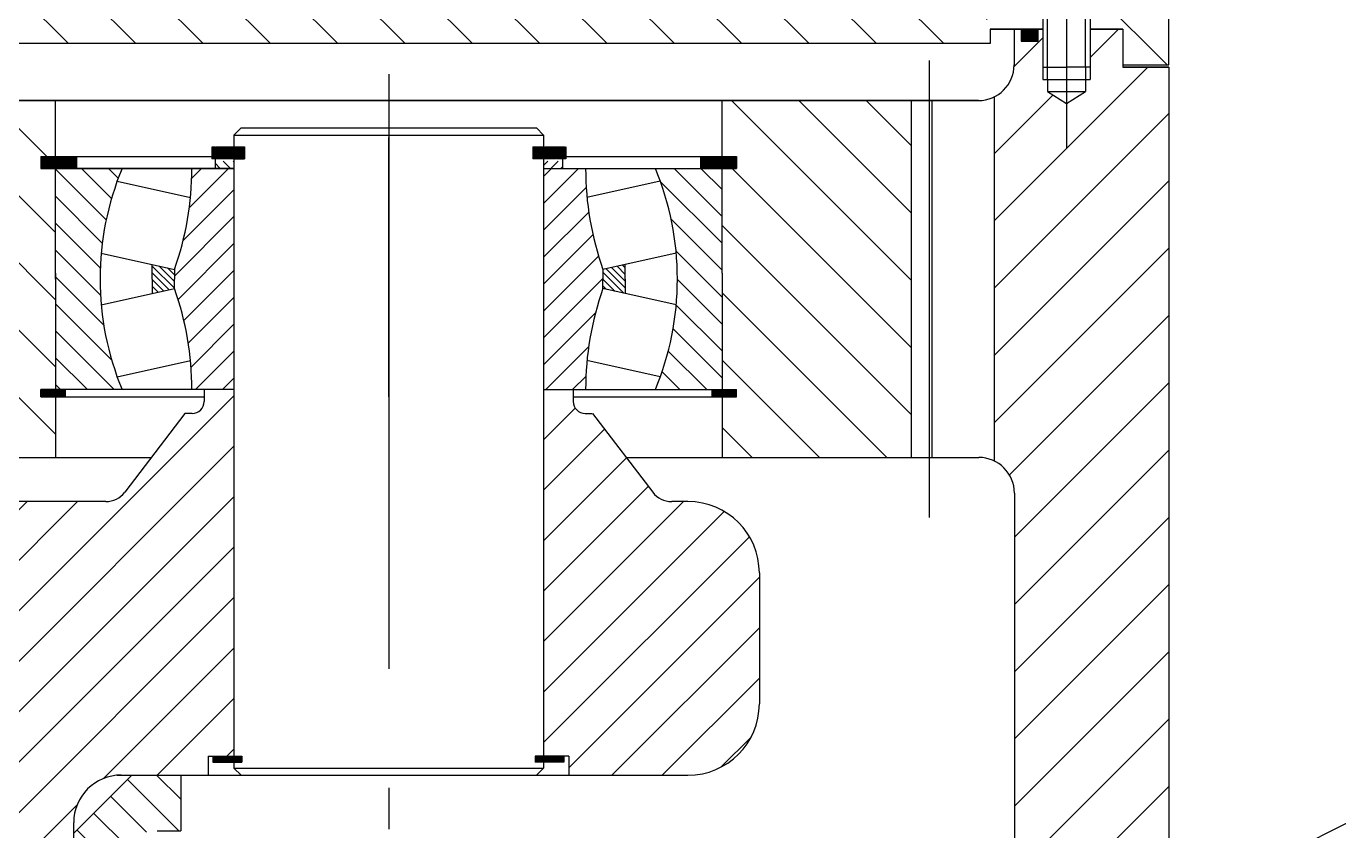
# Model space of a CAD drawing. Header units: millimetres. Extents: x 0 to 8400, y -232 to 5940.
# Drawn here: x 4746 to 5297, y 3020 to 3359 of the extents above; entities that cross this region are included whole.
import ezdxf

# ---------------------------------------------------------------- set-up
doc = ezdxf.new("R2010")
doc.units = ezdxf.units.MM
doc.header["$LTSCALE"] = 200
doc.linetypes.add('G', pattern=[2, 1.25, -0.25, 0.25, -0.25])
doc.linetypes.add('K', pattern=[2.5, 1.25, -0.25, 0.25, -0.25, 0.25, -0.25])
for name, color, linetype in [('01', 7, 'Continuous'), ('02', 1, 'Continuous'), ('05', 4, 'G'), ('07', 6, 'K'), ('10', 1, 'Continuous')]:
    doc.layers.add(name, color=color, linetype=linetype)
pattern_1 = [(135, (4698.081268292802, -712.9915346404514), (-14.14213562373095, -14.14213562373095), [])]
pattern_2 = [(314.9999999978389, (13747.99945485254, 7844.85370287909), (-0.07071067812132183, -0.07071067811598768), [])]
pattern_3 = [(45.00000000000001, (13747.88023670936, -2115.512656310849), (-0.07071067811865475, 0.07071067811865475), [])]
pattern_4 = [(135, (6452.261850991518, -2115.512656310849), (0.07071067811865475, 0.07071067811865475), [])]
pattern_5 = [(224.9999999976978, (6452.381069146782, 7844.853703163252), (0.0707106781158135, -0.070710678121496), [])]
pattern_6 = [(45, (4698.081268292802, -715.9915346404514), (-0.07071067811865475, 0.07071067811865475), [])]

# ---------------------------------------------------------------- blocks, each defined once
blk = doc.blocks.new('*U80', base_point=(-3712.80919285892, 4678.516926650966))
at = {"layer": '01'}
for p, q in [((-3712.80919285892, 4678.516926650966), (-3582.809192858904, 4678.516926650965)), ((-3712.80919285892, 4678.516926650966), (-3709.809192858921, 4675.516926650967)), ((-3709.809192858921, 4675.516926650967), (-3585.809192858903, 4675.516926650967)), ((-3582.809192858904, 4678.516926650965), (-3585.809192858903, 4675.516926650967))]:
    blk.add_line(p, q, dxfattribs=at)
blk = doc.blocks.new('01001')
at = {"layer": '02'}
h = blk.add_hatch(dxfattribs=at)
h.set_pattern_fill('_USER', color=256, scale=20, angle=135, style=0, pattern_type=0)
h.set_pattern_definition(pattern_1)
h.paths.add_polyline_path([(10374.86026181032, 3153.457599658789), (10337.35244743172, 3153.457599658789), (10337.35244743172, 3147.457599658789), (10333.35244743172, 3147.457599658789, -0.04371584273154108), (10332.85659392589, 3147.457599658789), (10329.35244743172, 3147.45759965879), (10329.35244743172, 3153.457599658789), (10321.83526181049, 3153.457599658789), (10321.83526181049, 3163.457599658789), (9914.072761810496, 3163.457599658789), (9914.072761810496, 3121.445599658789), (9899.072761810494, 3121.445599658789), (9899.072761810494, 3088.457599658789), (10332.96148828669, 3088.457599658789), (10374.86026181032, 3111.342541408391)])
h.paths.add_polyline_path([(10427.86026181049, 3140.290928454827), (10394.86026181059, 3122.266461048665), (10394.86026181059, 3094.45759965879), (10408.48526181049, 3094.457599658789), (10408.48526181049, 3079.45759965879), (10427.86026181049, 3079.457599658791)])
h.paths.add_polyline_path([(10427.86026181049, 3140.290928454827), (10427.86026181049, 3153.457599658789), (10394.86026181059, 3153.457599658789), (10394.86026181059, 3122.266461048666)])
h.paths.add_polyline_path([(9576.647761810491, 3121.445599658789), (9561.647761810491, 3121.445599658789), (9561.647761810487, 3163.457599658787), (9272.722761810492, 3163.457599658787), (9272.722761810492, 3103.782599654504), (9252.968662219091, 3103.782599654504), (9252.968662219091, 3088.457599658791), (9576.647761810491, 3088.457599658791)])
h.paths.add_polyline_path([(10109.94517407693, 3063.932192288436), (10109.94517407693, 3110.571029861071), (10145.94517407693, 3110.571029861071), (10145.94517407693, 3063.932192288436)], flags=9)
h.paths.add_polyline_path([(9958.582199809855, 3077.583199658789), (9958.582199809855, 3108.247999658789), (9994.582199809855, 3108.247999658789), (9994.582199809855, 3077.583199658789)], flags=9)
h.paths.add_polyline_path([(10175.45139007138, 3132.362037592963), (10190.6223891872, 3132.362037592963), (10190.6223891872, 3152.054345285272), (10175.45139007138, 3152.054345285272)], flags=24)
h.paths.add_polyline_path([(10324.06297717419, 3141.08641268438), (10339.23397629002, 3141.08641268438), (10339.23397629002, 3160.778720376688), (10324.06297717419, 3160.778720376688)], flags=24)
h = blk.add_hatch(dxfattribs=at)
h.set_pattern_fill('_USER', color=256, scale=20, angle=45, style=0, pattern_type=0)
h.set_pattern_definition([(45, (4698.081268292802, -712.9915346404514), (-14.14213562373095, 14.14213562373095), [])])
h.paths.add_polyline_path([(9121.285261810492, 3051.105072075105), (9067.70000355169, 3079.457599658791), (9067.235261810492, 3079.457599658791), (9067.235261810492, 3078.457599658789), (9047.860261810492, 3078.45759965879), (9047.860261810494, 2855.907421699933), (9112.735261810492, 2839.03723684441), (9112.735261810492, 2899.457599658787, -0.289261294317525), (9121.285261810492, 2913.000032970419)])
h.paths.add_polyline_path([(9112.860261810492, 3094.457599658789), (9090.860261810492, 3094.457599658788), (9090.860261810492, 3067.20326175943), (9121.285261810493, 3051.105072075106), (9121.285261810492, 3065.975412336253, -0.2867567683141176), (9112.860261810494, 3079.457599658789)])
h.paths.add_polyline_path([(9090.860261810492, 3094.457599658789), (9078.617061609752, 3094.457599658789), (9078.617061609752, 3090.457599658789), (9071.617061609752, 3090.457599658788), (9071.617061609752, 3094.457599658788), (9067.235261810492, 3094.457599658789), (9067.235261810492, 3079.703499435424), (9090.860261810494, 3067.20326175943)])
h.paths.add_polyline_path([(9112.735261810492, 2839.03723684441), (9047.860261810492, 2855.907421699933), (9047.860261810492, 2728.45759965879), (9034.580261810494, 2728.45759965879), (9034.580261810494, 2678.45759965879), (9058.485261810494, 2678.45759965879), (9058.485261810492, 2659.45759965879), (9112.735261810492, 2659.45759965879)])
h.paths.add_polyline_path([(9008.580261810494, 2728.45759965879), (8976.510261810494, 2728.45759965879), (8976.510261810494, 2678.457599658788), (9008.580261810494, 2678.45759965879)])
h.paths.add_polyline_path([(10427.86026181049, 3062.309830953774), (10354.43526181049, 3033.348146779909), (10354.43526181049, 2951.094088121154), (10427.86026181049, 2943.078959105712)])
h.paths.add_polyline_path([(10384.86026181049, 3063.189255898038), (10376.86026181035, 3068.206836634586), (10376.86026181035, 3073.371388236978), (10374.86026181032, 3073.371388236979), (10374.86026181032, 3094.457599658789), (10372.86026181049, 3094.457599658789), (10372.86026181049, 3089.45759965879), (10365.86026181049, 3089.45759965879), (10365.86026181049, 3094.457599658789), (10362.86026181049, 3094.457599658789), (10362.86026181049, 3079.457599658789, -0.2867567683141442), (10354.43526181049, 3065.975412336252), (10354.43526181049, 3033.348146779909), (10384.86026181049, 3045.34895360306)])
h.paths.add_polyline_path([(10427.86026181049, 3078.457599658789), (10408.48526181049, 3078.45759965879), (10408.48526181049, 3094.457599658789), (10394.86026181059, 3094.45759965879), (10394.86026181059, 3073.371388236978), (10392.86026181056, 3073.371388236978), (10392.86026181056, 3068.206836634586), (10384.86026181049, 3063.189255898023), (10384.86026181049, 3045.348953603059), (10427.86026181049, 3062.309830953774)])
h.paths.add_polyline_path([(10427.86026181049, 2943.078959105711), (10354.43526181049, 2951.094088121154), (10354.43526181049, 2913.000032970421, -0.2892612943175812), (10362.98526181049, 2899.457599658788), (10362.98526181049, 2812.420287349652), (10427.86026181049, 2805.665642016207)])
h.paths.add_polyline_path([(10427.86026181049, 2805.665642016207), (10362.98526181049, 2812.420287349651), (10362.98526181049, 2685.87538590358), (10417.31026181049, 2674.478315774517), (10417.31026181049, 2678.457599658789), (10441.14026181049, 2678.457599658787), (10441.14026181049, 2728.457599658788), (10435.89026181018, 2728.457599658788), (10427.86026181049, 2728.45759965879)])
h.paths.add_polyline_path([(10417.31026181049, 2674.478315774516), (10362.98526181049, 2685.87538590358), (10362.98526181049, 2659.457599658789), (10417.31026181049, 2659.457599658789)])
h.paths.add_polyline_path([(10499.21026181049, 2728.45759965879), (10467.14026181049, 2728.45759965879), (10467.14026181049, 2678.457599658789), (10499.21026181049, 2678.45759965879)])
h.paths.add_polyline_path([(10387.40644456204, 2982.288218733184), (10402.57744367787, 2982.288218733184), (10402.57744367787, 3001.980526425493), (10387.40644456204, 3001.980526425493)], flags=24)
h = blk.add_hatch(dxfattribs=at)
h.set_pattern_fill('_USER', color=256, scale=0.1, angle=45, style=0, pattern_type=0)
h.set_pattern_definition([(45, (4698.081268292802, -712.9915346404514), (-0.07071067811865475, 0.07071067811865475), [])])
h.paths.add_polyline_path([(10372.86026181049, 3094.457599658789), (10365.86026181049, 3094.457599658789), (10365.86026181049, 3089.457599658789), (10372.86026181049, 3089.45759965879)])
at = {"layer": '02', "linetype": 'Continuous'}
h = blk.add_hatch(dxfattribs=at)
h.set_pattern_fill('_USER', color=1, scale=20, angle=135, style=0, pattern_type=0)
h.set_pattern_definition(pattern_1)
h.paths.add_polyline_path([(9960.190261832859, 2991.957599658787), (9960.190261832859, 3035.957599653853), (9954.095406884224, 3035.957599653853), (9954.095406884226, 3038.957599653853), (9960.190261832859, 3038.957599653853), (9960.19026183286, 3064.45759965879), (9878.941611618844, 3064.457599658789), (9878.941611618844, 2914.457599658787), (9960.190261834321, 2914.457599658787), (9960.190261833839, 2939.957599669081), (9954.09540688236, 2939.95759966931), (9954.09540688247, 2942.95759966362), (9960.190261833783, 2942.957599663628)])
h.paths.add_polyline_path([(10240.19026178804, 2988.285462284257), (10240.19026178719, 2942.957599658518), (10246.28511673499, 2942.957599658289), (10246.28511673488, 2939.957599658289), (10240.19026178713, 2939.957599658519), (10240.19026178665, 2914.457599658787), (10319.63151491537, 2914.457599658788), (10319.63151491537, 3019.62019137448)])
h.paths.add_polyline_path([(10246.28511673675, 3035.957599653853), (10240.19026178811, 3035.957599653853), (10240.19026178811, 2991.957599658787), (10240.19026178804, 2988.285462284257), (10319.63151491537, 3019.62019137448), (10319.63151491537, 3064.457599658789), (10289.02121631355, 3064.45759965879), (10242.33467733305, 3038.957599653852), (10246.28511673675, 3038.957599653852)])
h.paths.add_polyline_path([(10240.19026178811, 3064.457599658789), (10240.19026178811, 3038.957599653853), (10242.33467733305, 3038.957599653853), (10289.02121631355, 3064.457599658789)], flags=17)
h.paths.add_polyline_path([(9903.206102576856, 3002.432117611546), (9903.206102576856, 3071.44559965879), (9939.210826986306, 3071.44559965879), (9939.210826986306, 3002.432117611546)], flags=9)
h.paths.add_polyline_path([(10290.11221695485, 2948.247788721553), (10305.28321607068, 2948.247788721553), (10305.28321607068, 2967.940096413861), (10290.11221695485, 2967.940096413861)], flags=24)
h.paths.add_polyline_path([(10233.08882439856, 3028.685489660255), (10248.25982351439, 3028.685489660255), (10248.25982351439, 3048.377797352564), (10233.08882439856, 3048.377797352564)], flags=9)
h = blk.add_hatch(dxfattribs=at)
h.set_pattern_fill('_USER', color=1, scale=0.1, angle=135, style=0, pattern_type=0)
h.set_pattern_definition([(135, (4698.081268292802, -711.9915346404514), (-0.07071067811865477, -0.07071067811865475), [])])
h.paths.add_polyline_path([(10025.85989835344, 3044.957599653852), (10025.85989835344, 3039.957599653852), (10035.19026181048, 3039.957599653853), (10035.19026181048, 3044.957599653852)])
h.paths.add_polyline_path([(10035.19026181049, 3039.957599653853), (10039.60216880108, 3039.957599653852), (10039.60216880108, 3044.957599653852), (10035.19026181049, 3044.957599653852)])
h = blk.add_hatch(dxfattribs=at)
h.set_pattern_fill('_USER', color=1, scale=0.1, angle=135, style=0, pattern_type=0)
h.set_pattern_definition([(45.00000000000001, (15502.29925532817, -711.9915346404514), (0.07071067811865477, -0.07071067811865475), [])])
h.paths.add_polyline_path([(10174.52062526753, 3044.957599653852), (10174.52062526753, 3039.957599653852), (10165.19026181049, 3039.957599653853), (10165.19026181049, 3044.957599653852)])
h.paths.add_polyline_path([(10165.19026181049, 3039.957599653853), (10160.77835481989, 3039.957599653852), (10160.77835481989, 3044.957599653852), (10165.19026181049, 3044.957599653852)])
at = {"layer": '02'}
h = blk.add_hatch(dxfattribs=at)
h.set_pattern_fill('_USER', color=256, scale=0.1, angle=45, style=0, pattern_type=0)
h.set_pattern_definition(pattern_6)
h.paths.add_polyline_path([(10240.19026178811, 3040.957599653853), (10231.15007729624, 3040.957599653852), (10231.15007729625, 3035.957599653854), (10240.19026178811, 3035.957599653853)])
h.paths.add_polyline_path([(10246.28511673676, 3040.957599653854), (10240.19026178811, 3040.957599653854), (10240.19026178811, 3035.957599653853), (10242.33467733305, 3035.957599653853), (10246.28511673677, 3038.115313783325)], flags=16)
h.paths.add_polyline_path([(10233.08882439856, 3025.685489660255), (10248.25982351439, 3025.685489660255), (10248.25982351439, 3045.377797352564), (10233.08882439856, 3045.377797352564)], flags=9)
h = blk.add_hatch(dxfattribs=at)
h.set_pattern_fill('_USER', color=256, scale=0.1, angle=45, style=0, pattern_type=0)
h.set_pattern_definition(pattern_6)
h.paths.add_polyline_path([(9954.095406884226, 3040.957599653852), (9954.095406884226, 3035.957599653852), (9960.190261832857, 3035.957599653853), (9960.190261832857, 3040.957599653852)])
h.paths.add_polyline_path([(9960.190261832857, 3040.957599653852), (9960.190261832857, 3035.957599653852), (9969.23044632475, 3035.957599653852), (9969.23044632475, 3040.957599653852)])
h = blk.add_hatch(dxfattribs=at)
h.set_pattern_fill('_USER', color=256, scale=3, angle=135, style=0, pattern_type=0)
h.set_pattern_definition([(135, (4698.081268292802, -712.9915346404514), (-2.121320343559643, -2.121320343559642), [])])
h.paths.add_polyline_path([(10027.23248792008, 3038.957599653853), (10027.23248792008, 3035.957599653853), (10035.19026181048, 3035.957599653852), (10035.19026181048, 3038.957599653854)])
h = blk.add_hatch(dxfattribs=at)
h.set_pattern_fill('_USER', color=256, scale=3, angle=135, style=0, pattern_type=0)
h.set_pattern_definition([(45.00000000000001, (15502.29925532817, -712.9915346404514), (2.121320343559643, -2.121320343559642), [])])
h.paths.add_polyline_path([(10173.14803570089, 3038.957599653853), (10173.14803570089, 3035.957599653853), (10165.19026181049, 3035.957599653852), (10165.19026181049, 3038.957599653854)])
h = blk.add_hatch(dxfattribs=at)
h.set_pattern_fill('_USER', color=256, scale=0.1, angle=45, style=0, pattern_type=0)
h.set_pattern_definition([(135.0000000001876, (15502.29925534048, -715.991534622764), (0.07071067811842323, 0.07071067811888627), [])])
h.paths.add_polyline_path([(10240.19026178813, 3040.957599654312), (10246.28511673676, 3040.957599654331), (10246.28511673678, 3035.957599654331), (10240.19026178814, 3035.957599654312)])
h.paths.add_polyline_path([(10231.15007729624, 3040.957599654282), (10240.19026178813, 3040.957599654313), (10240.19026178814, 3035.957599654312), (10231.15007729625, 3035.957599654282)])
h = blk.add_hatch(dxfattribs=at)
h.set_pattern_fill('_USER', color=256, scale=3, angle=45, style=0, pattern_type=0)
h.set_pattern_definition([(45, (4698.081268292802, -712.9915346404514), (-2.121320343559642, 2.121320343559643), [])])
h.paths.add_polyline_path([(10231.15007729625, 3038.957599654282), (10240.19026178814, 3038.957599654311), (10240.19026178815, 3035.957599654313), (10231.15007729626, 3035.957599654283)])
at = {"layer": '02', "linetype": 'Continuous'}
h = blk.add_hatch(dxfattribs=at)
h.set_pattern_fill('_USER', color=1, scale=15, angle=45, style=0, pattern_type=0)
h.set_pattern_definition([(45, (4698.081268292802, -304.5716036812109), (-10.60660171779821, 10.60660171779821), [])])
h.paths.add_polyline_path([(9310.530261810494, 2942.957599663723), (9298.030261810494, 2942.957599663708), (9298.030261810494, 2937.957599663907, -0.4142135623729884), (9293.030261810494, 2932.957599663909), (9290.950682277176, 2932.957599663909), (9289.912424871283, 2932.957599663909), (9264.643795918417, 2899.894006511444, -0.2339646167332743), (9256.691888091667, 2895.957599663602), (9249.860261810496, 2895.957599663602, 0.4142135623731128), (9219.860261810492, 2865.957599663602), (9219.860261810492, 2810.957599658629, 0.414213562373094), (9249.860261810492, 2780.957599658629), (9299.92534664064, 2780.957599658629), (9299.92534664064, 2788.957599658626), (9310.530261810494, 2788.957599658626)])
h.paths.add_polyline_path([(9440.530261810494, 2788.957599658626), (9451.373612900457, 2788.957599658625), (9451.373612900457, 2780.957599658627), (9487.860261810492, 2780.957599658628, -0.4142135623730951), (9507.860261810492, 2760.957599658628), (9507.860261810492, 2670.957599658628), (9509.260261810492, 2670.957599658628), (9509.260261810492, 2618.457599658786), (9578.425261810495, 2618.457599658786), (9578.425261810495, 2825.45759965879), (9572.360261810492, 2825.45759965879), (9572.360261810494, 2848.457599658791), (9549.860261810492, 2848.457599658791), (9549.860261810492, 2860.457599658789), (9544.860261810492, 2860.45759965879), (9544.860261810492, 2865.457599658789), (9549.860261810494, 2865.457599658789), (9549.860261810496, 2880.031752290633), (9533.934414437517, 2895.957599663609), (9494.368635534373, 2895.957599658626, -0.2339646167567582), (9486.416727706586, 2899.894006506177), (9461.148098749705, 2932.957599663909), (9458.922506986324, 2932.957599663909), (9458.030261810503, 2932.957599663907, -0.414213562373681), (9453.030261810494, 2937.957599663907), (9453.030261810494, 2942.957599663707), (9440.530261810494, 2942.957599663722)])
h.paths.add_polyline_path([(10035.19026181049, 2942.95759966372), (10022.69026181049, 2942.957599663706), (10022.69026181049, 2937.957599663907, -0.414213562373681), (10017.69026181048, 2932.957599663907), (10016.79801663466, 2932.957599663909), (10014.57242487128, 2932.957599663909), (9989.303795914355, 2899.819853889524, -0.233964616721668), (9981.351888087873, 2895.883447042031), (9941.786109183471, 2895.883447042034), (9925.860261810489, 2879.957599669057), (9925.860261810492, 2865.457599658789), (9930.860261810492, 2865.457599658789), (9930.860261810492, 2860.457599658789), (9925.860261810492, 2860.457599658789), (9925.860261810492, 2848.457599658791), (9903.360261810494, 2848.45759965879), (9903.360261810492, 2825.45759965879), (9897.295261810494, 2825.457599658789), (9897.295261810494, 2618.457599658786), (9966.460261810495, 2618.457599658787), (9966.460261810495, 2670.957599658628), (9967.860261810492, 2670.957599658628), (9967.860261810492, 2760.957599658628, -0.3892033906095524), (9986.139620635447, 2780.883447042032), (10024.34691072053, 2780.883447042033), (10024.34691072053, 2788.883447042031), (10035.19026181049, 2788.883447042031)])
h.paths.add_polyline_path([(10255.86026181049, 2865.883447047007, 0.4142135623731128), (10225.86026181049, 2895.883447047007), (10219.02863552932, 2895.883447047006, -0.2339646167216768), (10211.07672770284, 2899.819853894501), (10185.8080987497, 2932.957599663909), (10184.76984134381, 2932.957599663909), (10183.58250698632, 2932.957599663909), (10182.6902618105, 2932.957599663907, -0.414213562373681), (10177.69026181049, 2937.957599663907), (10177.69026181049, 2942.957599663705), (10165.19026181049, 2942.95759966372), (10165.19026181049, 2788.883447042031), (10175.79517698035, 2788.883447042031), (10175.79517698035, 2780.883447042033), (10225.86026181049, 2780.883447042033, 0.414213562373094), (10255.86026181049, 2810.883447042033)])
at = {"layer": '02', "linetype": 'Continuous', "ltscale": 0.8}
h = blk.add_hatch(dxfattribs=at)
h.set_pattern_fill('_USER', color=1, scale=0.1, angle=45, style=0, pattern_type=0)
h.set_pattern_definition(pattern_2)
h.paths.add_polyline_path([(9964.390052588691, 2942.957599668922), (9964.390052588578, 2939.957599668922), (9954.095406882358, 2939.95759966931), (9954.09540688247, 2942.957599669311)])
h = blk.add_hatch(dxfattribs=at)
h.set_pattern_fill('_USER', color=1, scale=0.1, angle=45, style=0, pattern_type=0)
h.set_pattern_definition(pattern_2)
h.paths.add_polyline_path([(9964.390052588691, 2942.957599668922), (9964.390052588578, 2939.957599668923), (9954.095406882358, 2939.957599669309), (9954.09540688247, 2942.95759966931)])
h = blk.add_hatch(dxfattribs=at)
h.set_pattern_fill('_USER', color=1, scale=0.1, angle=45, style=0, pattern_type=0)
h.set_pattern_definition(pattern_5)
h.paths.add_polyline_path([(10235.99047102878, 2942.957599658343), (10235.99047102866, 2939.957599658343), (10246.28511673488, 2939.957599657929), (10246.285116735, 2942.957599657929)])
h = blk.add_hatch(dxfattribs=at)
h.set_pattern_fill('_USER', color=1, scale=0.1, angle=45, style=0, pattern_type=0)
h.set_pattern_definition(pattern_5)
h.paths.add_polyline_path([(10235.99047102878, 2942.957599658343), (10235.99047102866, 2939.957599658343), (10246.28511673488, 2939.957599657929), (10246.285116735, 2942.957599657929)])
h = blk.add_hatch(dxfattribs=at)
h.set_pattern_fill('_USER', color=1, scale=0.1, angle=45, style=0, pattern_type=0)
h.set_pattern_definition(pattern_3)
h.paths.add_polyline_path([(10026.34691072053, 2788.883447042031), (10026.34691072053, 2786.38344704203), (10038.483267798, 2786.383447042031), (10038.483267798, 2788.883447042031)])
h = blk.add_hatch(dxfattribs=at)
h.set_pattern_fill('_USER', color=1, scale=0.1, angle=45, style=0, pattern_type=0)
h.set_pattern_definition(pattern_3)
h.paths.add_polyline_path([(10026.34691072053, 2788.883447042031), (10026.34691072053, 2786.38344704203), (10038.483267798, 2786.383447042031), (10038.483267798, 2788.883447042031)])
h = blk.add_hatch(dxfattribs=at)
h.set_pattern_fill('_USER', color=1, scale=0.1, angle=45, style=0, pattern_type=0)
h.set_pattern_definition(pattern_4)
h.paths.add_polyline_path([(10173.79517698034, 2788.883447042031), (10173.79517698035, 2786.383447042031), (10161.65881990287, 2786.383447042031), (10161.65881990288, 2788.883447042031)])
h = blk.add_hatch(dxfattribs=at)
h.set_pattern_fill('_USER', color=1, scale=0.1, angle=45, style=0, pattern_type=0)
h.set_pattern_definition(pattern_4)
h.paths.add_polyline_path([(10173.79517698034, 2788.883447042031), (10173.79517698035, 2786.383447042031), (10161.65881990287, 2786.383447042031), (10161.65881990288, 2788.883447042031)])
at = {"layer": '02', "linetype": 'Continuous', "ltscale": 1.2}
h = blk.add_hatch(dxfattribs=at)
h.set_pattern_fill('_USER', color=1, scale=10, angle=135, style=0, pattern_type=0)
h.set_pattern_definition([(135, (4698.081268292802, -304.5716036812109), (-7.071067811865476, -7.071067811865475), [])])
h.paths.add_polyline_path([(9987.90276184996, 2742.531752290622), (9987.90276184996, 2738.531752275382), (9967.860261810496, 2738.531752275383), (9967.860261810496, 2756.592465782588), (9992.225395686532, 2780.957599658624), (10012.8602618105, 2780.957599658624), (10012.8602618105, 2757.531752290618), (10002.90276184996, 2757.531752290619, 0.4142135623730657)])
at = {"layer": '10', "ltscale": 0.8}
h = blk.add_hatch(dxfattribs=at)
h.set_pattern_fill('U', color=256, scale=8, angle=134.9999999882484, style=0, pattern_type=0)
h.set_pattern_definition([(134.9999999882484, (10100.19026181049, 3035.957599653853), (-5.65685425065262, -5.65685424833214), [])])
edge = h.paths.add_edge_path()
edge.add_arc((10100.19026181049, 2989.457599658827), 121.2499999811928, 157.4490302580633, 180.0000000000001, ccw=False)
edge.add_line((9988.211190123397, 3035.957599653853), (9960.190261832859, 3035.957599653853))
edge.add_line((9960.190261832859, 3035.957599653853), (9960.190261832859, 2989.457599658826))
edge.add_line((9960.190261832859, 2989.457599658826), (9960.190261833735, 2942.957599663627))
edge.add_line((9960.190261833735, 2942.957599663628), (9988.211190123397, 2942.9575996638))
edge.add_arc((10100.19026181049, 2989.457599658826), 121.2499999811928, 180, 202.5509697419367, ccw=False)
edge = h.paths.add_edge_path()
edge.add_line((10212.16933349757, 2942.9575996638), (10240.19026178723, 2942.957599663628))
edge.add_line((10240.19026178723, 2942.957599663628), (10240.19026178811, 2989.457599658827))
edge.add_line((10240.19026178811, 2989.457599658826), (10240.19026178811, 3035.957599653853))
edge.add_line((10240.19026178811, 3035.957599653853), (10212.16933349757, 3035.957599653853))
edge.add_arc((10100.19026181049, 2989.457599658827), 121.249999981193, 359.99999999999994, 382.5509697419367, ccw=False)
edge.add_arc((10100.19026181049, 2989.457599658826), 121.2499999811929, 337.4490302580633, 360, ccw=False)
h = blk.add_hatch(dxfattribs=at)
h.set_pattern_fill('U', color=256, scale=8, angle=224.9999999647452, style=0, pattern_type=0)
h.set_pattern_definition([(224.9999999647452, (10100.19026181049, 3035.957599653853), (5.656854246011648, -5.656854252973113), [])])
edge = h.paths.add_edge_path()
edge.add_line((10017.50276181086, 2942.9575996638), (10035.19026182461, 2942.95759966372))
edge.add_line((10035.19026182461, 2942.95759966372), (10035.18096182487, 3035.957599653853))
edge.add_line((10035.18096182487, 3035.957599653853), (10017.50276181086, 3035.957599653853))
edge.add_arc((9890.190261831498, 3035.957599653853), 127.3124999793561, 340.5215562889446, 360, ccw=False)
edge.add_line((10010.21628701891, 2993.504968066345), (10010.21628701891, 2989.457599658826))
edge.add_line((10010.21628701891, 2989.457599658826), (10010.21628701891, 2985.410231251308))
edge.add_arc((9890.190261831498, 2942.9575996638), 127.3124999793562, 360, 379.47844371105543, ccw=False)
edge = h.paths.add_edge_path()
edge.add_line((10165.19026179636, 2942.95759966372), (10182.87776181011, 2942.9575996638))
edge.add_arc((10310.19026178947, 2942.9575996638), 127.3124999793563, 160.5215562889447, 180, ccw=False)
edge.add_line((10190.16423660206, 2985.410231251309), (10190.16423660206, 2989.457599658827))
edge.add_line((10190.16423660206, 2989.457599658826), (10190.16423660206, 2993.504968066345))
edge.add_arc((10310.19026178947, 3035.957599653853), 127.3124999793559, 180, 199.4784437110554, ccw=False)
edge.add_line((10182.87776181011, 3035.957599653853), (10165.1995617961, 3035.957599653853))
edge.add_line((10165.1995617961, 3035.957599653853), (10165.19026179636, 2942.95759966372))
h = blk.add_hatch(dxfattribs=at)
h.set_pattern_fill('U', color=256, scale=2, angle=134.9999999882484, style=0, pattern_type=0)
h.set_pattern_definition([(134.9999999882484, (10100.19026181049, 3035.957599653853), (-1.414213562663155, -1.414213562083035), [])])
h.paths.add_polyline_path([(10000.8412870187, 2983.334338394134), (10010.21628701891, 2985.410231251309), (10010.21628701891, 2989.457599658826), (10010.21628701891, 2993.504968066345), (10000.8412870187, 2995.58086092352), (10000.8412870187, 2989.457599658826)])
h.paths.add_polyline_path([(10199.53923660227, 2989.457599658826), (10199.53923660227, 2995.58086092352), (10190.16423660206, 2993.504968066345), (10190.16423660206, 2989.457599658826), (10190.16423660206, 2985.410231251309), (10199.53923660227, 2983.334338394134)])
at = {"layer": '01'}
for p, q in [((10374.86026181032, 3203.45759965879), (10374.86026181032, 3073.371388236978)), ((10394.86026181059, 3203.457599658789), (10394.86026181059, 3073.371388236978)), ((10374.86026181032, 3078.457599690193), (10384.86026181045, 3078.457599690194)), ((10394.86026181059, 3078.457599690194), (10384.86026181045, 3078.457599690194)), ((10392.86026181056, 3078.457599690194), (10392.86026181056, 3068.206836634586)), ((10376.86026181035, 3073.371388236978), (10376.86026181035, 3068.206836634586)), ((10376.86026181035, 3068.206836634586), (10392.86026181056, 3068.206836634587)), ((10376.86026181035, 3068.206836634586), (10384.86026181051, 3063.18925589803)), ((10384.86026181051, 3063.18925589803), (10392.86026181056, 3068.206836634586)), ((10035.19026181049, 3049.957599653853), (10038.19026181049, 3052.957599653853)), ((10035.19026181049, 3049.957599653853), (10165.19026181049, 3049.957599653853)), ((10038.19026181049, 3052.957599653853), (10162.19026181049, 3052.957599653853)), ((10165.19026181049, 3049.957599653853), (10162.19026181049, 3052.957599653853)), ((10035.19026181049, 2783.883447042032), (10165.19026181051, 2783.883447042031)), ((10035.19026181049, 2783.883447042032), (10038.19026181049, 2780.883447042032)), ((10038.19026181049, 2780.883447042032), (10162.19026181051, 2780.883447042032)), ((10165.19026181051, 2783.883447042031), (10162.19026181051, 2780.883447042032))]:
    blk.add_line(p, q, dxfattribs=at)
at = {"layer": '01', "color": 7, "linetype": 'Continuous', "ltscale": 0.8}
for p, q in [((10427.86026181049, 3079.457599658791), (10427.86026181049, 3203.45759965879)), ((10352.86026181049, 3094.457599658789), (10374.86026181032, 3094.45759965879)), ((10352.86026181049, 3094.457599658789), (10352.86026181049, 3088.457599658789)), ((10362.8602618105, 3094.457599658789), (10362.86026181049, 3079.457599658789)), ((10362.86026181049, 3094.457599658789), (10362.86026181049, 3079.457599658789)), ((10365.8602618105, 3094.457599658789), (10365.8602618105, 3090.457599658788)), ((10365.86026181049, 3094.457599658789), (10365.86026181049, 3089.457599658789)), ((10372.8602618105, 3094.457599658789), (10372.8602618105, 3090.457599658788)), ((10372.86026181049, 3094.457599658789), (10372.86026181049, 3089.457599658789)), ((10394.86026181059, 3094.45759965879), (10408.48526181049, 3094.457599658789)), ((10408.48526181049, 3094.457599658789), (10408.48526181049, 3078.457599658791)), ((10408.48526181049, 3094.457599658789), (10408.48526181049, 3078.457599658789)), ((10365.86026181049, 3089.457599658789), (10372.86026181049, 3089.457599658789)), ((10408.48526181049, 3079.457599658791), (10427.86026181049, 3079.457599658791)), ((10427.86026181049, 3078.457599658791), (10408.48526181049, 3078.457599658791)), ((10408.48526181049, 3078.457599658789), (10427.86026181049, 3078.457599658789)), ((10427.8602618105, 3078.457599658791), (10427.86026181049, 2728.457599658789)), ((10427.86026181049, 3078.457599658789), (10427.86026181049, 2728.457599658789)), ((10354.43526181049, 3065.975412336252), (10354.43526181049, 2913.000032970421)), ((9873.001761810494, 3064.457599658789), (10347.86026181049, 3064.457599658789)), ((10328.23526181049, 3064.457599658789), (10328.2352618105, 2914.457599658788)), ((10362.9852618105, 2899.457599658788), (10362.98526181049, 2659.457599658789))]:
    blk.add_line(p, q, dxfattribs=at)
at = {"layer": '01', "ltscale": 0.8}
for p, q in [((10374.86026181032, 3094.457599658789), (10352.86026181049, 3094.457599658788)), ((10408.48526181049, 3094.457599658789), (10394.86026181059, 3094.457599658789)), ((10352.8602618105, 3088.457599658789), (9809.242085767986, 3088.45759965879)), ((10347.86026181049, 3064.457599658787), (9873.001761810494, 3064.457599658787)), ((9960.190261832859, 3035.957599653853), (9960.19026183286, 3064.457599658787)), ((10240.19026178811, 2991.957599658787), (10240.19026178811, 3064.457599658787)), ((10319.63151491537, 3064.457599658787), (10319.63151491537, 2914.457599658788)), ((10035.19026181049, 3049.957599653853), (10035.19026181049, 3035.957599653853)), ((10165.19026181049, 3049.957599653853), (10165.19026181049, 2783.883447042031)), ((9954.095406884226, 3039.957599653854), (9954.095406884226, 3035.957599653852)), ((10246.28511673676, 3040.957599654333), (10246.28511673678, 3035.957599654331)), ((10246.28511673676, 3040.957599654333), (10246.28511673678, 3035.957599654331)), ((9954.095406884226, 3035.957599653853), (10035.19026181049, 3035.957599653853)), ((9960.19026183286, 2989.457599658826), (9960.19026183286, 3035.957599653853)), ((10035.19026181049, 3035.957599653852), (9960.190261832859, 3035.957599653853)), ((10035.19026181049, 3035.957599653852), (10035.19026181049, 2783.883447042032)), ((10165.19026181049, 3035.957599653853), (10246.28511673675, 3035.957599653853)), ((10165.19026181049, 3035.957599653853), (10240.19026178811, 3035.957599653853)), ((9986.129970489546, 3030.589247318769), (10016.91823837196, 3023.771845144852)), ((10214.25055313143, 3030.589247318769), (10183.46228524901, 3023.771845144852)), ((9979.428019136496, 3000.322370240262), (10010.21628701891, 2993.504968066345)), ((10220.95250448448, 3000.322370240262), (10190.16423660206, 2993.504968066345)), ((10000.8412870187, 2989.457599658826), (10000.8412870187, 2995.58086092352)), ((10010.21628701891, 2993.504968066345), (10010.21628701891, 2989.457599658826)), ((10190.16423660206, 2993.504968066345), (10190.16423660206, 2989.457599658826)), ((10199.53923660227, 2989.457599658826), (10199.53923660227, 2995.58086092352)), ((9960.19026183286, 2991.957599658787), (9960.190261834323, 2914.457599658786)), ((10000.8412870187, 2989.457599658826), (10000.8412870187, 2983.334338394134)), ((10010.21628701891, 2985.410231251309), (10010.21628701891, 2989.457599658826)), ((10190.16423660206, 2985.410231251309), (10190.16423660206, 2989.457599658826)), ((10199.53923660227, 2989.457599658826), (10199.53923660227, 2983.334338394134)), ((10240.19026178811, 2991.957599658787), (10240.19026178665, 2914.457599658787)), ((9979.428019136496, 2978.592829077392), (10010.21628701891, 2985.410231251309)), ((10220.95250448448, 2978.592829077392), (10190.16423660206, 2985.410231251309)), ((9986.129970489546, 2948.325951998885), (10016.91823837196, 2955.143354172802)), ((10214.25055313143, 2948.325951998885), (10183.46228524901, 2955.143354172802)), ((10035.19026181049, 2942.95759966372), (9954.095406884226, 2942.95759966362)), ((10035.19026181049, 2942.957599666252), (9954.095406882472, 2942.95759966931)), ((10035.19026181049, 2942.957599666252), (9954.095406882472, 2942.95759966931)), ((10035.19026181049, 2942.95759966372), (9954.095406884226, 2942.95759966362)), ((9954.09540688236, 2939.95759966931), (9954.095406882472, 2942.957599669311)), ((9954.09540688236, 2939.95759966931), (9954.095406882472, 2942.957599669311)), ((9954.09540688236, 2939.95759966931), (10022.69026181049, 2939.957599666723)), ((9954.09540688236, 2939.95759966931), (10022.69026181049, 2939.957599666722)), ((9964.39005258858, 2939.957599668922), (9964.390052588693, 2942.957599668922)), ((9964.39005258858, 2939.957599668922), (9964.390052588693, 2942.957599668922)), ((10165.19026181049, 2942.95759966372), (10240.19026178724, 2942.957599663628)), ((10165.19026181049, 2942.957599661348), (10246.28511673499, 2942.957599658289)), ((10165.19026181049, 2942.957599661348), (10246.28511673499, 2942.957599658289)), ((10165.19026181049, 2942.95759966372), (10240.19026178724, 2942.957599663628)), ((10177.69026181049, 2939.957599660876), (10246.28511673488, 2939.957599658289)), ((10177.69026181049, 2939.957599660876), (10246.28511673488, 2939.957599658289)), ((10235.99047102866, 2939.957599658343), (10235.99047102878, 2942.957599658343)), ((10235.99047102866, 2939.957599658343), (10235.99047102878, 2942.957599658343)), ((10246.28511673488, 2939.957599658288), (10246.28511673499, 2942.957599658289)), ((10246.28511673488, 2939.957599657929), (10246.285116735, 2942.95759965793)), ((10246.28511673488, 2939.957599657929), (10246.285116735, 2942.95759965793)), ((10246.28511673488, 2939.957599658288), (10246.28511673499, 2942.957599658289)), ((9873.001761810494, 2914.457599658787), (10000.46556199005, 2914.457599658789)), ((10199.91496162715, 2914.457599658787), (10347.9852618105, 2914.457599658788)), ((10024.34691072053, 2788.883447042031), (10038.483267798, 2788.883447042031)), ((10024.34691072053, 2788.883447042031), (10038.483267798, 2788.883447042031)), ((10024.34691072053, 2788.883447042031), (10024.34691072053, 2780.883447042031)), ((10024.34691072053, 2788.883447042031), (10024.34691072053, 2780.883447042031)), ((10026.34691072053, 2788.883447042031), (10026.34691072053, 2786.383447042031)), ((10026.34691072053, 2788.883447042031), (10026.34691072053, 2786.383447042031)), ((10026.34691072053, 2786.383447042031), (10038.483267798, 2786.383447042031)), ((10026.34691072053, 2786.383447042031), (10038.483267798, 2786.383447042031)), ((10031.84691072053, 2788.883447042031), (10031.84691072053, 2786.383447042031)), ((10038.483267798, 2788.88344704203), (10038.483267798, 2786.383447042031)), ((10038.483267798, 2788.88344704203), (10038.483267798, 2786.383447042031)), ((10161.65881990288, 2788.88344704203), (10161.65881990287, 2786.383447042031)), ((10161.65881990288, 2788.88344704203), (10161.65881990287, 2786.383447042031)), ((10175.79517698035, 2788.883447042031), (10161.65881990288, 2788.883447042031)), ((10175.79517698035, 2788.883447042031), (10161.65881990288, 2788.883447042031)), ((10173.79517698035, 2786.383447042031), (10161.65881990287, 2786.383447042031)), ((10173.79517698035, 2786.383447042031), (10161.65881990287, 2786.383447042031)), ((10167.15881990288, 2788.88344704203), (10167.15881990287, 2786.383447042031)), ((10173.79517698035, 2788.883447042031), (10173.79517698035, 2786.383447042031)), ((10173.79517698035, 2788.883447042031), (10173.79517698035, 2786.383447042031)), ((10175.79517698035, 2788.883447042031), (10175.79517698035, 2780.883447042032)), ((10175.79517698035, 2788.883447042031), (10175.79517698035, 2780.883447042032))]:
    blk.add_line(p, q, dxfattribs=at)
at = {"layer": '01', "color": 7, "linetype": 'Continuous'}
for p, q in [((9954.095406884226, 3040.957599653852), (10039.60216880108, 3040.957599653853)), ((10027.23248792008, 3039.957599653853), (10027.23248792008, 3035.957599653853)), ((10160.77835481989, 3040.957599653853), (10246.28511673676, 3040.957599653853)), ((10173.14803570089, 3039.957599653853), (10173.14803570089, 3035.957599653853)), ((10231.15007729625, 3040.957599653852), (10231.15007729626, 3035.957599654283)), ((10231.15007729625, 3040.957599653852), (10231.15007729626, 3035.957599654283)), ((9967.860261810494, 2670.957599658627), (9967.860261810494, 2760.957599658627))]:
    blk.add_line(p, q, dxfattribs=at)
at = {"layer": '01', "ltscale": 1.2}
for p, q in [((10022.69026181049, 2942.957599666723), (10022.69026181049, 2937.957599663907)), ((10177.69026181049, 2942.957599666723), (10177.69026181049, 2937.957599663907)), ((10014.57242487128, 2932.957599663907), (9989.303795914357, 2899.819853889524)), ((10016.79801663466, 2932.957599663909), (10014.57242487128, 2932.957599663909)), ((10017.69026181049, 2932.957599663907), (10016.79801663466, 2932.957599663909)), ((10017.69026181049, 2932.957599663907), (10016.79801663466, 2932.957599663909)), ((10182.6902618105, 2932.957599663907), (10183.58250698632, 2932.957599663909)), ((10183.58250698632, 2932.957599663909), (10184.76984134381, 2932.957599663909)), ((10184.76984134381, 2932.957599663909), (10185.63809874971, 2932.957599663909)), ((10185.80809874971, 2932.957599663907), (10211.07672770284, 2899.8198538945)), ((10225.86026181049, 2895.883447047007), (10219.02863552932, 2895.883447047006)), ((10255.86026181049, 2865.883447047007), (10255.86026181049, 2810.883447042033)), ((9986.139620635451, 2780.883447042032), (10225.86026181049, 2780.883447042033))]:
    blk.add_line(p, q, dxfattribs=at)
at = {"layer": '01', "color": 7, "linetype": 'Continuous', "ltscale": 1.2}
for p, q in [((9981.351888087873, 2895.883447042031), (9941.78610918347, 2895.883447042034)), ((9967.860261810496, 2756.592465782588), (9992.225395686532, 2780.957599658625)), ((10012.8602618105, 2780.957599658625), (10012.8602618105, 2757.531752290618)), ((10002.90276184996, 2757.531752290619), (10012.8602618105, 2757.531752290618))]:
    blk.add_line(p, q, dxfattribs=at)
at = {"layer": '01', "color": 7, "linetype": 'Continuous', "ltscale": 0.8}
blk.add_arc((10347.86026181049, 3079.457599658789), 15, 270, 0, dxfattribs=at)
at = {"layer": '01', "ltscale": 0.8}
for centre, radius, start, end in [((10100.19026181049, 2989.457599658826), 121.2499999811933, 157.4490302580593, 180), ((9890.1902618315, 3035.957599653853), 127.3124999793559, 340.5215562889344, 0), ((10310.19026178947, 3035.957599653853), 127.3124999793559, 180, 199.4784437110657), ((10100.19026181049, 2989.457599658826), 121.2499999811933, 0, 22.55096974194069), ((10100.19026181049, 2989.457599658826), 121.2499999811933, 180, 202.5509697419407), ((10100.19026181049, 2989.457599658826), 121.2499999811933, 337.4490302580593, 0), ((9890.1902618315, 2942.9575996638), 127.3124999793559, 0, 19.47844371106565), ((10310.19026178947, 2942.9575996638), 127.3124999793559, 160.5215562889343, 180), ((10347.9852618105, 2899.457599658788), 15, 0, 90)]:
    blk.add_arc(centre, radius, start, end, dxfattribs=at)
at = {"layer": '01', "ltscale": 1.2}
for centre, radius, start, end in [((10017.69026181049, 2937.957599663907), 5, 269.9999999998957, 0), ((10182.69026181049, 2937.957599663907), 5, 180, 270.0000000001042), ((9981.351888087875, 2905.883447042031), 10, 270, 322.673279260366), ((10219.02863552932, 2905.883447047006), 10, 217.326720739634, 270), ((10225.86026181049, 2865.883447047007), 30, 0, 90), ((10225.86026181049, 2810.883447042033), 30, 270, 0), ((9987.860261810496, 2760.957599658627), 20, 90, 180)]:
    blk.add_arc(centre, radius, start, end, dxfattribs=at)
at = {"layer": '02'}
for p, q in [((10376.86026181035, 3073.371388236978), (10376.86026181035, 3130.457599691276)), ((10392.86026181056, 3078.457599690194), (10392.86026181056, 3130.457599691276)), ((10025.85989835344, 3044.957599653852), (10025.85989835344, 3039.957599653853)), ((10039.60216880108, 3044.957599653853), (10039.60216880108, 3039.957599653852)), ((10160.77835481989, 3044.957599653853), (10160.77835481989, 3039.957599653852)), ((10174.52062526753, 3044.957599653852), (10174.52062526753, 3039.957599653853)), ((10035.19026181049, 3039.957599653853), (10039.60216880108, 3039.957599653852)), ((10165.19026181049, 3039.957599653853), (10160.77835481989, 3039.957599653852))]:
    blk.add_line(p, q, dxfattribs=at)
at = {"layer": '02', "color": 1, "linetype": 'Continuous'}
blk.add_line((10374.86026181032, 3073.371388236978), (10394.86026181059, 3073.371388236978), dxfattribs=at)
at = {"layer": '05', "color": 4, "linetype": 'G', "ltscale": 0.8}
for p, q in [((10384.86026181045, 3244.406687416708), (10384.86026181051, 3043.095918427568)), ((10327.14026181049, 3081.35166286991), (10327.14026181049, 2889.241457382598))]:
    blk.add_line(p, q, dxfattribs=at)
at = {"layer": '05', "color": 4, "linetype": 'G'}
blk.add_line((10100.19026181049, 3075.582494002646), (10100.19026181049, 2758.239094961305), dxfattribs=at)
at = {"layer": '05', "ltscale": 0.8}
blk.add_line((10100.19026181049, 2939.95759966376), (10100.19026181049, 3048.957599653814), dxfattribs=at)
at = {"layer": '01', "ltscale": 0.8}
blk.add_blockref('*U80', (10035.19026181049, 2783.88344704203), dxfattribs=at)

msp = doc.modelspace()

# ---------------------------------------------------------------- linework, layer by layer
at = {"layer": '02'}
msp.add_line((5251.878081359675, 2999.348469933038), (5838.53078394421, 3293.525941670037), dxfattribs=at)
at = {"layer": '07', "color": 6, "linetype": 'K'}
msp.add_arc((5152.59808135968, 3231.251790916851), 267, 343.0116920506787, 61.66044052419018, dxfattribs=at)

# ---------------------------------------------------------------- block references
at = {"layer": '01'}
msp.add_blockref('01001', (-5202.262180450818, 262.7941912580627), dxfattribs=at)

doc.saveas('drawing.dxf')
